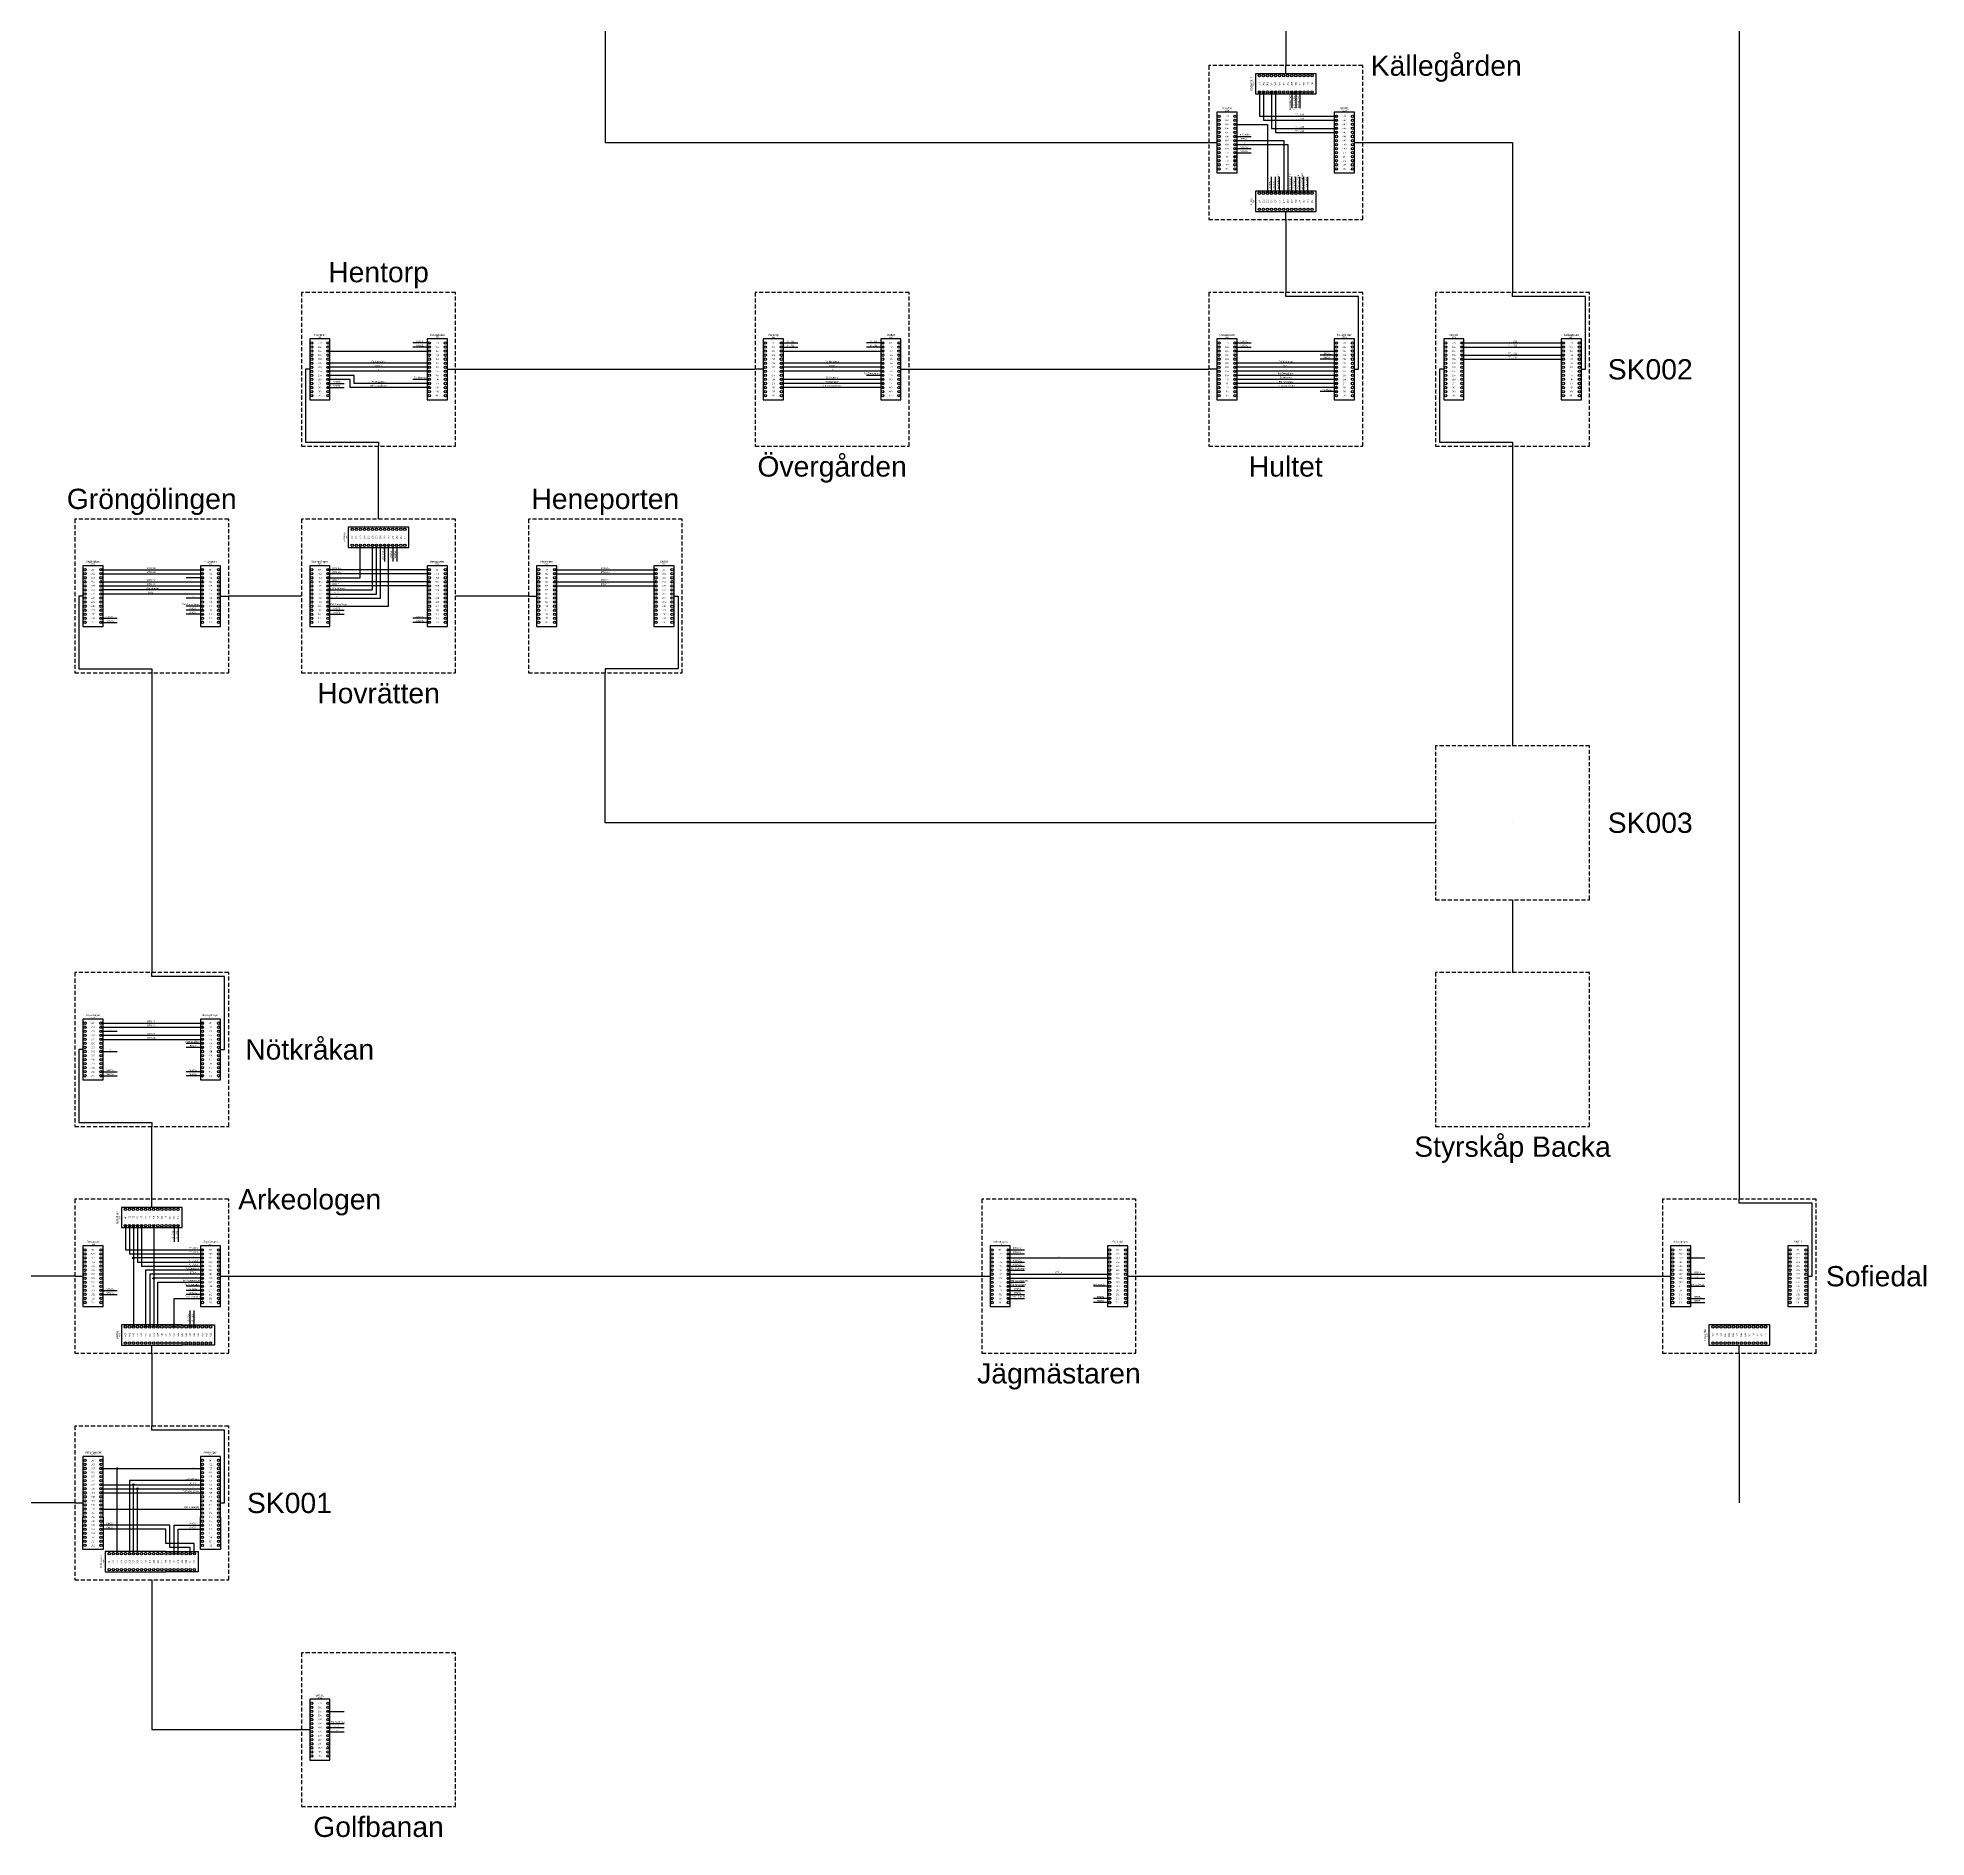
# Model space of a CAD drawing. Header units: millimetres. Extents: x -2095 to 4, y -833 to 1125.
# Drawn here: x -1761.9 to -1295.6, y -832.6 to -388.1 of the extents above; entities that cross this region are included whole.
import ezdxf
from ezdxf.enums import TextEntityAlignment as Align

# ---------------------------------------------------------------- set-up
doc = ezdxf.new("R2010")
doc.units = ezdxf.units.MM
doc.header["$MEASUREMENT"] = 0
doc.linetypes.add('DASHEDX2', pattern=[1.5, 1, -0.5])
for name, color, linetype in [('FEL', 1, 'Continuous'), ('FELSIGNAL KABEL', 1, 'Continuous'), ('Infotext', 7, 'Continuous'), ('kryss', 1, 'Continuous'), ('Linje', 7, 'Continuous'), ('MINUS', 7, 'Continuous'), ('Plint', 7, 'Continuous'), ('PLUS', 7, 'Continuous'), ('RTU+', 7, 'Continuous'), ('RTU211', 5, 'Continuous'), ('SENEA', 3, 'Continuous'), ('Station', 7, 'DASHEDX2')]:
    doc.layers.add(name, color=color, linetype=linetype)
doc.styles.add('plintnummer', font='iso.shx')
doc.styles.get("Standard").update_dxf_attribs({"font": 'arial.ttf'})

# ---------------------------------------------------------------- blocks, each defined once
blk = doc.blocks.new('stn4')
blk.add_lwpolyline([(-19, -19), (19, -19), (19, 19), (-19, 19)], close=True)
blk.add_attdef('STATIONSNAMN', text='', height=5).set_placement((0, -24), align=Align.MIDDLE_CENTER)
blk = doc.blocks.new('*U9')
for p, q in [((5, 15), (0, 15)), ((0, 15), (0, 0)), ((5, 0), (5, 15)), ((0, 0), (5, 0))]:
    blk.add_line(p, q)
for centre in [(0.5, 14), (4.5, 14), (0.5, 13), (0.5, 12), (0.5, 11), (0.5, 10), (4.5, 13), (4.5, 12), (4.5, 11), (4.5, 10), (0.5, 9), (0.5, 8), (0.5, 7), (0.5, 6), (0.5, 5), (4.5, 9), (4.5, 8), (4.5, 7), (4.5, 6), (4.5, 5), (0.5, 4), (0.5, 3), (0.5, 2), (0.5, 1), (4.5, 4), (4.5, 3), (4.5, 2), (4.5, 1)]:
    blk.add_circle(centre, 0.3)
at = {"lineweight": 5, "char_height": 0.4, "attachment_point": 5, "style": 'plintnummer'}
for s, insert in [('401', (2.5, 14)), ('404', (2.5, 11)), ('402', (2.5, 13)), ('403', (2.5, 12)), ('405', (2.5, 10)), ('408', (2.5, 7)), ('406', (2.5, 9)), ('407', (2.5, 8)), ('409', (2.5, 6)), ('410', (2.5, 5)), ('413', (2.5, 2)), ('414', (2.5, 1)), ('412', (2.5, 3)), ('411', (2.5, 4))]:
    blk.add_mtext_dynamic_manual_height_columns(s, width=1.4076, gutter_width=1, heights=[0], dxfattribs=dict(at, insert=insert))
for tag, height, p in [('KABELNUMMER', 0.3, (2.5, 15.4)), ('TILL', 0.5, (2.5, 16))]:
    blk.add_attdef(tag, text='', height=height).set_placement(p, align=Align.MIDDLE_CENTER)
blk = doc.blocks.new('*U4')
for p, q in [((5, 15), (0, 15)), ((0, 15), (0, 0)), ((5, 0), (5, 15)), ((0, 0), (5, 0))]:
    blk.add_line(p, q)
for centre in [(0.5, 14), (4.5, 14), (0.5, 13), (0.5, 12), (0.5, 11), (0.5, 10), (4.5, 13), (4.5, 12), (4.5, 11), (4.5, 10), (0.5, 9), (0.5, 8), (0.5, 7), (0.5, 6), (0.5, 5), (4.5, 9), (4.5, 8), (4.5, 7), (4.5, 6), (4.5, 5), (0.5, 4), (0.5, 3), (0.5, 2), (0.5, 1), (4.5, 4), (4.5, 3), (4.5, 2), (4.5, 1)]:
    blk.add_circle(centre, 0.3)
at = {"lineweight": 5, "char_height": 0.4, "attachment_point": 5, "style": 'plintnummer'}
for s, insert in [('101', (2.5, 14)), ('104', (2.5, 11)), ('103', (2.5, 12)), ('105', (2.5, 10)), ('102', (2.5, 13)), ('108', (2.5, 7)), ('106', (2.5, 9)), ('107', (2.5, 8)), ('109', (2.5, 6)), ('110', (2.5, 5)), ('114', (2.5, 1)), ('112', (2.5, 3)), ('113', (2.5, 2)), ('111', (2.5, 4))]:
    blk.add_mtext_dynamic_manual_height_columns(s, width=1.4076, gutter_width=1, heights=[0], dxfattribs=dict(at, insert=insert))
for tag, height, p in [('KABELNUMMER', 0.3, (2.5, 15.4)), ('TILL', 0.5, (2.5, 16))]:
    blk.add_attdef(tag, text='', height=height).set_placement(p, align=Align.MIDDLE_CENTER)
blk = doc.blocks.new('*U5')
for p, q in [((5, 15), (0, 15)), ((0, 15), (0, 0)), ((5, 0), (5, 15)), ((0, 0), (5, 0))]:
    blk.add_line(p, q)
for centre in [(0.5, 14), (4.5, 14), (0.5, 13), (0.5, 12), (0.5, 11), (0.5, 10), (4.5, 13), (4.5, 12), (4.5, 11), (4.5, 10), (0.5, 9), (0.5, 8), (0.5, 7), (0.5, 6), (0.5, 5), (4.5, 9), (4.5, 8), (4.5, 7), (4.5, 6), (4.5, 5), (0.5, 4), (0.5, 3), (0.5, 2), (0.5, 1), (4.5, 4), (4.5, 3), (4.5, 2), (4.5, 1)]:
    blk.add_circle(centre, 0.3)
at = {"lineweight": 5, "char_height": 0.4, "attachment_point": 5, "style": 'plintnummer'}
for s, insert in [('201', (2.5, 14)), ('204', (2.5, 11)), ('203', (2.5, 12)), ('205', (2.5, 10)), ('202', (2.5, 13)), ('208', (2.5, 7)), ('206', (2.5, 9)), ('207', (2.5, 8)), ('209', (2.5, 6)), ('210', (2.5, 5)), ('214', (2.5, 1)), ('212', (2.5, 3)), ('213', (2.5, 2)), ('211', (2.5, 4))]:
    blk.add_mtext_dynamic_manual_height_columns(s, width=1.4076, gutter_width=1, heights=[0], dxfattribs=dict(at, insert=insert))
for tag, height, p in [('KABELNUMMER', 0.3, (2.5, 15.4)), ('TILL', 0.5, (2.5, 16))]:
    blk.add_attdef(tag, text='', height=height).set_placement(p, align=Align.MIDDLE_CENTER)
blk = doc.blocks.new('*U8')
for p, q in [((5, 15), (0, 15)), ((0, 15), (0, 0)), ((5, 0), (5, 15)), ((0, 0), (5, 0))]:
    blk.add_line(p, q)
for centre in [(0.5, 14), (4.5, 14), (0.5, 13), (0.5, 12), (0.5, 11), (0.5, 10), (4.5, 13), (4.5, 12), (4.5, 11), (4.5, 10), (0.5, 9), (0.5, 8), (0.5, 7), (0.5, 6), (0.5, 5), (4.5, 9), (4.5, 8), (4.5, 7), (4.5, 6), (4.5, 5), (0.5, 4), (0.5, 3), (0.5, 2), (0.5, 1), (4.5, 4), (4.5, 3), (4.5, 2), (4.5, 1)]:
    blk.add_circle(centre, 0.3)
at = {"lineweight": 5, "char_height": 0.4, "attachment_point": 5, "style": 'plintnummer'}
for s, insert in [('301', (2.5, 14)), ('304', (2.5, 11)), ('302', (2.5, 13)), ('303', (2.5, 12)), ('305', (2.5, 10)), ('308', (2.5, 7)), ('309', (2.5, 6)), ('306', (2.5, 9)), ('307', (2.5, 8)), ('310', (2.5, 5)), ('314', (2.5, 1)), ('313', (2.5, 2)), ('312', (2.5, 3)), ('311', (2.5, 4))]:
    blk.add_mtext_dynamic_manual_height_columns(s, width=1.4076, gutter_width=1, heights=[0], dxfattribs=dict(at, insert=insert))
for tag, height, p in [('KABELNUMMER', 0.3, (2.5, 15.4)), ('TILL', 0.5, (2.5, 16))]:
    blk.add_attdef(tag, text='', height=height).set_placement(p, align=Align.MIDDLE_CENTER)
blk = doc.blocks.new('*U11')
for p, q in [((5, 15), (0, 15)), ((0, 15), (0, 0)), ((5, 0), (5, 15))]:
    blk.add_line(p, q)
blk.add_lwpolyline([(5, 0), (5, -8), (0, -8), (0, 0)])
for centre in [(0.5, 14), (4.5, 14), (0.5, 13), (0.5, 12), (0.5, 11), (0.5, 10), (4.5, 13), (4.5, 12), (4.5, 11), (4.5, 10), (0.5, 9), (0.5, 8), (0.5, 7), (0.5, 6), (0.5, 5), (4.5, 9), (4.5, 8), (4.5, 7), (4.5, 6), (4.5, 5), (0.5, 4), (0.5, 3), (0.5, 2), (0.5, 1), (0.5, 0), (4.5, 4), (4.5, 3), (4.5, 2), (4.5, 1), (4.5, 0), (0.5, -1), (0.5, -2), (0.5, -3), (0.5, -4), (4.5, -1), (4.5, -2), (4.5, -3), (4.5, -4), (0.5, -5), (0.5, -6), (0.5, -7), (4.5, -5), (4.5, -6), (4.5, -7)]:
    blk.add_circle(centre, 0.3)
at = {"lineweight": 5, "char_height": 0.4, "attachment_point": 5, "style": 'plintnummer'}
for s, insert in [('401', (2.5, 14)), ('404', (2.5, 11)), ('402', (2.5, 13)), ('403', (2.5, 12)), ('405', (2.5, 10)), ('408', (2.5, 7)), ('406', (2.5, 9)), ('407', (2.5, 8)), ('409', (2.5, 6)), ('410', (2.5, 5)), ('413', (2.5, 2)), ('414', (2.5, 1)), ('415', (2.5, 0)), ('412', (2.5, 3)), ('411', (2.5, 4)), ('416', (2.5, -1)), ('417', (2.5, -2)), ('418', (2.5, -3)), ('419', (2.5, -4)), ('420', (2.5, -5)), ('422', (2.5, -7)), ('421', (2.5, -6))]:
    blk.add_mtext_dynamic_manual_height_columns(s, width=1.4076, gutter_width=1, heights=[0], dxfattribs=dict(at, insert=insert))
for tag, height, p in [('KABELNUMMER', 0.3, (2.5, 15.4)), ('TILL', 0.5, (2.5, 16))]:
    blk.add_attdef(tag, text='', height=height).set_placement(p, align=Align.MIDDLE_CENTER)
blk = doc.blocks.new('bygel')
h = blk.add_hatch(color=256)
h.dxf.hatch_style = 1
h.paths.add_polyline_path([(0.2, 0, 1), (-0.2, 0, 1)])
blk.add_circle((0, 0), 0.2)
blk = doc.blocks.new('*U12')
for p, q in [((5, 15), (0, 15)), ((0, 15), (0, 0)), ((5, 0), (5, 15))]:
    blk.add_line(p, q)
blk.add_lwpolyline([(5, 0), (5, -8), (0, -8), (0, 0)])
for centre in [(0.5, 14), (4.5, 14), (0.5, 13), (0.5, 12), (0.5, 11), (0.5, 10), (4.5, 13), (4.5, 12), (4.5, 11), (4.5, 10), (0.5, 9), (0.5, 8), (0.5, 7), (0.5, 6), (0.5, 5), (4.5, 9), (4.5, 8), (4.5, 7), (4.5, 6), (4.5, 5), (0.5, 4), (0.5, 3), (0.5, 2), (0.5, 1), (0.5, 0), (4.5, 4), (4.5, 3), (4.5, 2), (4.5, 1), (4.5, 0), (0.5, -1), (0.5, -2), (0.5, -3), (0.5, -4), (4.5, -1), (4.5, -2), (4.5, -3), (4.5, -4), (0.5, -5), (0.5, -6), (0.5, -7), (4.5, -5), (4.5, -6), (4.5, -7)]:
    blk.add_circle(centre, 0.3)
at = {"lineweight": 5, "char_height": 0.4, "attachment_point": 5, "style": 'plintnummer'}
for s, insert in [('201', (2.5, 14)), ('204', (2.5, 11)), ('203', (2.5, 12)), ('205', (2.5, 10)), ('202', (2.5, 13)), ('208', (2.5, 7)), ('206', (2.5, 9)), ('207', (2.5, 8)), ('209', (2.5, 6)), ('210', (2.5, 5)), ('214', (2.5, 1)), ('215', (2.5, 0)), ('212', (2.5, 3)), ('213', (2.5, 2)), ('211', (2.5, 4)), ('216', (2.5, -1)), ('218', (2.5, -3)), ('219', (2.5, -4)), ('217', (2.5, -2)), ('220', (2.5, -5)), ('222', (2.5, -7)), ('221', (2.5, -6))]:
    blk.add_mtext_dynamic_manual_height_columns(s, width=1.4076, gutter_width=1, heights=[0], dxfattribs=dict(at, insert=insert))
for tag, height, p in [('KABELNUMMER', 0.3, (2.5, 15.4)), ('TILL', 0.5, (2.5, 16))]:
    blk.add_attdef(tag, text='', height=height).set_placement(p, align=Align.MIDDLE_CENTER)
blk = doc.blocks.new('*U10')
for p, q in [((5, 15), (0, 15)), ((0, 15), (0, 0)), ((5, 0), (5, 15))]:
    blk.add_line(p, q)
blk.add_lwpolyline([(5, 0), (5, -8), (0, -8), (0, 0)])
for centre in [(0.5, 14), (4.5, 14), (0.5, 13), (0.5, 12), (0.5, 11), (0.5, 10), (4.5, 13), (4.5, 12), (4.5, 11), (4.5, 10), (0.5, 9), (0.5, 8), (0.5, 7), (0.5, 6), (0.5, 5), (4.5, 9), (4.5, 8), (4.5, 7), (4.5, 6), (4.5, 5), (0.5, 4), (0.5, 3), (0.5, 2), (0.5, 1), (0.5, 0), (4.5, 4), (4.5, 3), (4.5, 2), (4.5, 1), (4.5, 0), (0.5, -1), (0.5, -2), (0.5, -3), (0.5, -4), (4.5, -1), (4.5, -2), (4.5, -3), (4.5, -4), (0.5, -5), (0.5, -6), (0.5, -7), (4.5, -5), (4.5, -6), (4.5, -7)]:
    blk.add_circle(centre, 0.3)
at = {"lineweight": 5, "char_height": 0.4, "attachment_point": 5, "style": 'plintnummer'}
for s, insert in [('301', (2.5, 14)), ('304', (2.5, 11)), ('302', (2.5, 13)), ('303', (2.5, 12)), ('305', (2.5, 10)), ('308', (2.5, 7)), ('309', (2.5, 6)), ('306', (2.5, 9)), ('307', (2.5, 8)), ('310', (2.5, 5)), ('314', (2.5, 1)), ('313', (2.5, 2)), ('315', (2.5, 0)), ('312', (2.5, 3)), ('311', (2.5, 4)), ('318', (2.5, -3)), ('316', (2.5, -1)), ('317', (2.5, -2)), ('319', (2.5, -4)), ('320', (2.5, -5)), ('322', (2.5, -7)), ('321', (2.5, -6))]:
    blk.add_mtext_dynamic_manual_height_columns(s, width=1.4076, gutter_width=1, heights=[0], dxfattribs=dict(at, insert=insert))
for tag, height, p in [('KABELNUMMER', 0.3, (2.5, 15.4)), ('TILL', 0.5, (2.5, 16))]:
    blk.add_attdef(tag, text='', height=height).set_placement(p, align=Align.MIDDLE_CENTER)
blk = doc.blocks.new('*U13')
for p, q in [((5, 15), (0, 15)), ((0, 15), (0, 0)), ((5, 0), (5, 15))]:
    blk.add_line(p, q)
blk.add_lwpolyline([(5, 0), (5, -8), (0, -8), (0, 0)])
for centre in [(0.5, 14), (4.5, 14), (0.5, 13), (0.5, 12), (0.5, 11), (0.5, 10), (4.5, 13), (4.5, 12), (4.5, 11), (4.5, 10), (0.5, 9), (0.5, 8), (0.5, 7), (0.5, 6), (0.5, 5), (4.5, 9), (4.5, 8), (4.5, 7), (4.5, 6), (4.5, 5), (0.5, 4), (0.5, 3), (0.5, 2), (0.5, 1), (0.5, 0), (4.5, 4), (4.5, 3), (4.5, 2), (4.5, 1), (4.5, 0), (0.5, -1), (0.5, -2), (0.5, -3), (0.5, -4), (4.5, -1), (4.5, -2), (4.5, -3), (4.5, -4), (0.5, -5), (0.5, -6), (0.5, -7), (4.5, -5), (4.5, -6), (4.5, -7)]:
    blk.add_circle(centre, 0.3)
at = {"lineweight": 5, "char_height": 0.4, "attachment_point": 5, "style": 'plintnummer'}
for s, insert in [('101', (2.5, 14)), ('104', (2.5, 11)), ('103', (2.5, 12)), ('105', (2.5, 10)), ('102', (2.5, 13)), ('108', (2.5, 7)), ('106', (2.5, 9)), ('107', (2.5, 8)), ('109', (2.5, 6)), ('110', (2.5, 5)), ('114', (2.5, 1)), ('115', (2.5, 0)), ('112', (2.5, 3)), ('113', (2.5, 2)), ('111', (2.5, 4)), ('115', (2.5, -1)), ('118', (2.5, -3)), ('119', (2.5, -4)), ('117', (2.5, -2)), ('120', (2.5, -5)), ('122', (2.5, -7)), ('121', (2.5, -6))]:
    blk.add_mtext_dynamic_manual_height_columns(s, width=1.4076, gutter_width=1, heights=[0], dxfattribs=dict(at, insert=insert))
for tag, height, p in [('KABELNUMMER', 0.3, (2.5, 15.4)), ('TILL', 0.5, (2.5, 16))]:
    blk.add_attdef(tag, text='', height=height).set_placement(p, align=Align.MIDDLE_CENTER)
blk = doc.blocks.new('kryss')
for points in [[(-0.35, -0.35), (0.35, 0.35)], [(0.35, -0.35), (-0.35, 0.35)]]:
    blk.add_lwpolyline(points)

msp = doc.modelspace()

# ---------------------------------------------------------------- linework, layer by layer
at = {"layer": 'FEL'}
for points in [[(-1452.24, -401.51), (-1452.24, -405.51)], [(-1451.24, -401.51), (-1451.24, -405.51)], [(-1450.24, -401.51), (-1450.24, -405.51)], [(-1466.24, -412.51), (-1462.24, -412.51)], [(-1455.24, -426.51), (-1455.24, -422.51)], [(-1452.24, -426.51), (-1452.24, -422.51)], [(-1451.24, -426.51), (-1451.24, -422.51)], [(-1450.24, -426.51), (-1450.24, -422.51)], [(-1449.24, -426.51), (-1449.24, -422.51)], [(-1448.24, -426.51), (-1448.24, -422.51)], [(-1665.24, -468.51), (-1690.24, -468.51)], [(-1553.24, -468.51), (-1578.24, -468.51)], [(-1441.24, -468.51), (-1466.24, -468.51)], [(-1665.24, -473.51), (-1683.74, -473.51), (-1683.74, -471.51), (-1690.24, -471.51)], [(-1665.24, -474.51), (-1684.74, -474.51), (-1684.74, -472.51), (-1690.24, -472.51)], [(-1665.24, -472.51), (-1669.24, -472.51)], [(-1553.24, -472.51), (-1578.24, -472.51)], [(-1553.24, -473.51), (-1578.24, -473.51)], [(-1553.24, -474.51), (-1578.24, -474.51)], [(-1553.24, -471.51), (-1557.24, -471.51)], [(-1441.24, -471.51), (-1466.24, -471.51)], [(-1441.24, -472.51), (-1466.24, -472.51)], [(-1441.24, -473.51), (-1466.24, -473.51)], [(-1441.24, -474.51), (-1466.24, -474.51)], [(-1441.24, -475.51), (-1445.24, -475.51)], [(-1690.24, -524.51), (-1679.24, -524.51), (-1679.24, -513.51)], [(-1690.24, -528.51), (-1675.24, -528.51), (-1675.24, -513.51)], [(-1676.24, -513.51), (-1676.24, -517.51)], [(-1721.24, -524.51), (-1746.24, -524.51)], [(-1721.24, -528.51), (-1725.24, -528.51)], [(-1721.24, -636.51), (-1725.24, -636.51)], [(-1721.24, -692.51), (-1735.24, -692.51), (-1735.24, -706.51)], [(-1522.24, -692.51), (-1518.24, -692.51)], [(-1732.24, -706.51), (-1732.24, -695.51), (-1721.24, -695.51)], [(-1721.24, -696.51), (-1725.24, -696.51)], [(-1522.24, -695.51), (-1518.24, -695.51)], [(-1522.24, -696.51), (-1518.24, -696.51)], [(-1497.24, -696.51), (-1501.24, -696.51)], [(-1354.24, -696.51), (-1350.24, -696.51)], [(-1728.24, -706.51), (-1728.24, -699.51), (-1721.24, -699.51)], [(-1522.24, -699.51), (-1518.24, -699.51)], [(-1721.24, -744.51), (-1739.24, -744.51), (-1739.24, -762.51)], [(-1746.24, -747.51), (-1721.24, -747.51)], [(-1746.24, -751.51), (-1721.24, -751.51)], [(-1690.24, -804.51), (-1686.24, -804.51)]]:
    msp.add_lwpolyline(points, dxfattribs=at)
at = {"layer": 'FELSIGNAL KABEL'}
for points in [[(-1490.74, -302.01), (-1453.74, -302.01), (-1453.74, -395.01)], [(-1621.74, -377.01), (-1621.74, -414.01), (-1472.74, -414.01)], [(-1453.74, -433.01), (-1453.74, -451.01), (-1453.74, -451.01)], [(-1658.74, -470.01), (-1584.74, -470.01)], [(-1546.74, -470.01), (-1472.74, -470.01)], [(-1677.74, -507.01), (-1677.74, -507.01), (-1677.74, -489.01)], [(-1696.74, -526.01), (-1714.74, -526.01)], [(-1733.74, -545.01), (-1733.74, -619.01)]]:
    msp.add_lwpolyline(points, dxfattribs=at)
at = {"layer": 'Linje'}
msp.add_lwpolyline([(-1490.74, -358.01), (-1463.74, -358.01, -0.5), (-1443.74, -358.01), (-1341.74, -358.01), (-1341.74, -675.01)], format="xyb", dxfattribs=at)
for points in [[(-1453.74, -397.01), (-1453.74, -395.01)], [(-1472.74, -414.01), (-1470.74, -414.01)], [(-1436.74, -414.01), (-1434.74, -414.01)], [(-1434.74, -414.01), (-1397.74, -414.01), (-1397.74, -451.01)], [(-1752.74, -694.01), (-1845.74, -694.01), (-1845.74, -433.01)], [(-1453.74, -433.01), (-1453.74, -431.01)], [(-1436.74, -470.01), (-1435.74, -470.01), (-1435.74, -452.01), (-1453.74, -452.01), (-1453.74, -451.01)], [(-1380.74, -470.01), (-1379.74, -470.01), (-1379.74, -452.01), (-1397.74, -452.01), (-1397.74, -451.01)], [(-1694.74, -470.01), (-1695.74, -470.01), (-1695.74, -488.01), (-1677.74, -488.01), (-1677.74, -489.01)], [(-1660.74, -470.01), (-1658.74, -470.01)], [(-1582.74, -470.01), (-1584.74, -470.01)], [(-1548.74, -470.01), (-1546.74, -470.01)], [(-1470.74, -470.01), (-1472.74, -470.01)], [(-1414.74, -470.01), (-1415.74, -470.01), (-1415.74, -488.01), (-1397.74, -488.01), (-1397.74, -489.01)], [(-1397.74, -489.01), (-1397.74, -563.01)], [(-1750.74, -526.01), (-1751.74, -526.01), (-1751.74, -544.01), (-1733.74, -544.01), (-1733.74, -545.01)], [(-1716.74, -526.01), (-1714.74, -526.01)], [(-1640.74, -526.01), (-1640.74, -526.01), (-1658.74, -526.01)], [(-1640.74, -526.01), (-1638.74, -526.01)], [(-1604.74, -526.01), (-1603.74, -526.01), (-1603.74, -544.01), (-1621.74, -544.01), (-1621.74, -545.01)], [(-1416.74, -582.01), (-1621.74, -582.01), (-1621.74, -545.01)], [(-1397.74, -601.01), (-1397.74, -619.01)], [(-1716.74, -638.01), (-1715.74, -638.01), (-1715.74, -620.01), (-1733.74, -620.01), (-1733.74, -619.01)], [(-1750.74, -638.01), (-1751.74, -638.01), (-1751.74, -656.01), (-1733.74, -656.01), (-1733.74, -657.01)], [(-1733.74, -675.01), (-1733.74, -657.01)], [(-1733.74, -677.01), (-1733.74, -675.01)], [(-1324.74, -694.01), (-1323.74, -694.01), (-1323.74, -676.01), (-1341.74, -676.01), (-1341.74, -675.01)], [(-1752.74, -694.01), (-1750.74, -694.01)], [(-1716.74, -694.01), (-1714.74, -694.01)], [(-1714.74, -694.01), (-1528.74, -694.01)], [(-1528.74, -694.01), (-1526.74, -694.01)], [(-1492.74, -694.01), (-1490.74, -694.01)], [(-1490.74, -694.01), (-1360.74, -694.01)], [(-1360.74, -694.01), (-1358.74, -694.01)], [(-1733.74, -713.01), (-1733.74, -711.01)], [(-1733.74, -713.01), (-1733.74, -731.01)], [(-1341.74, -713.01), (-1341.74, -711.01)], [(-1341.74, -713.01), (-1341.74, -750.01)], [(-1716.74, -750.01), (-1715.74, -750.01), (-1715.74, -732.01), (-1733.74, -732.01), (-1733.74, -731.01)], [(-1752.74, -750.01), (-1770.74, -750.01)], [(-1752.74, -750.01), (-1750.74, -750.01)], [(-1733.74, -769.01), (-1733.74, -806.01), (-1696.74, -806.01)], [(-1696.74, -806.01), (-1694.74, -806.01)]]:
    msp.add_lwpolyline(points, dxfattribs=at)
for points in [[(-1621.74, -414.01), (-1621.74, -414.01)], [(-1509.74, -470.01), (-1509.74, -470.01)], [(-1509.74, -470.01), (-1509.74, -470.01)], [(-1397.74, -582.01), (-1397.74, -582.01)]]:
    msp.add_lwpolyline(points, close=True, dxfattribs=at)
at = {"layer": 'MINUS'}
for points in [[(-1466.24, -409.51), (-1458.24, -409.51), (-1458.24, -426.51)], [(-1690.24, -465.51), (-1665.24, -465.51)], [(-1578.24, -465.51), (-1553.24, -465.51)], [(-1466.24, -465.51), (-1441.24, -465.51)], [(-1690.24, -521.51), (-1682.24, -521.51), (-1682.24, -513.51)], [(-1721.24, -521.51), (-1725.24, -521.51)], [(-1746.24, -633.51), (-1742.24, -633.51)], [(-1738.24, -681.51), (-1738.24, -706.51)], [(-1721.24, -689.51), (-1738.24, -689.51)], [(-1522.24, -689.51), (-1497.23, -689.51)], [(-1354.24, -689.51), (-1350.24, -689.51)], [(-1746.24, -741.51), (-1721.24, -741.51)], [(-1742.24, -762.51), (-1742.24, -741.51)], [(-1690.24, -801.51), (-1686.24, -801.51)]]:
    msp.add_lwpolyline(points, dxfattribs=at)
at = {"layer": 'PLUS'}
for points in [[(-1466.24, -414.51), (-1453.24, -414.51), (-1453.24, -426.51)], [(-1665.24, -470.51), (-1690.24, -470.51)], [(-1553.24, -470.51), (-1578.24, -470.51)], [(-1441.24, -470.51), (-1466.24, -470.51)], [(-1690.24, -526.51), (-1677.24, -526.51), (-1677.24, -513.51)], [(-1721.24, -526.51), (-1725.24, -526.51)], [(-1746.24, -638.51), (-1742.24, -638.51)], [(-1733.24, -681.51), (-1733.24, -706.51)], [(-1721.24, -694.51), (-1733.24, -694.51)], [(-1522.24, -694.51), (-1497.23, -694.51)], [(-1354.24, -694.51), (-1350.24, -694.51)], [(-1746.24, -746.51), (-1721.24, -746.51)], [(-1737.24, -762.51), (-1737.24, -746.51)], [(-1690.24, -806.51), (-1686.24, -806.51)]]:
    msp.add_lwpolyline(points, dxfattribs=at)
at = {"layer": 'RTU+'}
for points in [[(-1466.24, -413.51), (-1454.24, -413.51), (-1454.24, -426.51)], [(-1665.24, -469.51), (-1690.24, -469.51)], [(-1553.24, -469.51), (-1578.24, -469.51)], [(-1441.24, -469.51), (-1466.24, -469.51)], [(-1690.24, -525.51), (-1678.24, -525.51), (-1678.24, -513.51)], [(-1721.24, -525.51), (-1746.24, -525.51)], [(-1721.24, -637.51), (-1725.24, -637.51)], [(-1721.24, -693.51), (-1734.24, -693.51), (-1734.24, -706.51)], [(-1522.24, -693.51), (-1497.23, -693.51)], [(-1354.24, -693.51), (-1350.24, -693.51)], [(-1746.24, -745.51), (-1721.24, -745.51)], [(-1738.24, -762.51), (-1738.24, -745.51)], [(-1690.24, -805.51), (-1686.24, -805.51)]]:
    msp.add_lwpolyline(points, dxfattribs=at)
at = {"layer": 'RTU211'}
for points in [[(-1460.24, -401.51), (-1460.24, -407.51), (-1441.24, -407.51)], [(-1459.24, -401.51), (-1459.24, -408.51), (-1441.24, -408.51)], [(-1457.24, -401.51), (-1457.24, -410.51), (-1441.24, -410.51)], [(-1456.24, -401.51), (-1456.24, -411.51), (-1441.24, -411.51)], [(-1410.24, -463.51), (-1385.23, -463.51)], [(-1410.24, -464.51), (-1385.23, -464.51)], [(-1410.24, -466.51), (-1385.23, -466.51)], [(-1410.24, -467.51), (-1385.23, -467.51)], [(-1746.24, -519.51), (-1721.24, -519.51)], [(-1746.24, -520.51), (-1721.24, -520.51)], [(-1665.24, -519.51), (-1690.24, -519.51)], [(-1665.24, -520.51), (-1690.24, -520.51)], [(-1634.24, -519.51), (-1609.23, -519.51)], [(-1634.24, -520.51), (-1609.23, -520.51)], [(-1746.24, -522.51), (-1721.24, -522.51)], [(-1746.24, -523.51), (-1721.24, -523.51)], [(-1665.24, -522.51), (-1690.24, -522.51)], [(-1665.24, -523.51), (-1690.24, -523.51)], [(-1634.24, -522.51), (-1609.23, -522.51)], [(-1634.24, -523.51), (-1609.23, -523.51)], [(-1746.24, -631.51), (-1721.24, -631.51)], [(-1746.24, -632.51), (-1721.24, -632.51)], [(-1746.24, -634.51), (-1721.24, -634.51)], [(-1746.24, -635.51), (-1721.24, -635.51)], [(-1740.24, -681.51), (-1740.24, -687.51), (-1721.24, -687.51)], [(-1739.24, -681.51), (-1739.24, -688.51), (-1721.24, -688.51)], [(-1737.24, -681.51), (-1737.24, -690.51), (-1721.24, -690.51)], [(-1736.24, -681.51), (-1736.24, -691.51), (-1721.24, -691.51)], [(-1522.24, -687.51), (-1518.24, -687.51)], [(-1522.24, -688.51), (-1518.24, -688.51)], [(-1522.24, -690.51), (-1518.24, -690.51)], [(-1522.24, -691.51), (-1518.24, -691.51)]]:
    msp.add_lwpolyline(points, dxfattribs=at)
at = {"layer": 'SENEA'}
for points in [[(-1466.24, -415.51), (-1462.24, -415.51)], [(-1466.24, -416.51), (-1462.24, -416.51)], [(-1457.24, -426.51), (-1457.24, -422.51)], [(-1456.24, -426.51), (-1456.24, -422.51)], [(-1665.24, -463.51), (-1669.24, -463.51)], [(-1665.24, -464.51), (-1669.24, -464.51)], [(-1578.24, -463.51), (-1574.24, -463.51)], [(-1578.24, -464.51), (-1574.24, -464.51)], [(-1553.24, -463.51), (-1557.24, -463.51)], [(-1553.24, -464.51), (-1557.24, -464.51)], [(-1466.24, -463.51), (-1462.24, -463.51)], [(-1466.24, -464.51), (-1462.24, -464.51)], [(-1441.24, -466.51), (-1445.24, -466.51)], [(-1441.24, -467.51), (-1445.24, -467.51)], [(-1690.24, -473.51), (-1686.24, -473.51)], [(-1690.24, -474.51), (-1686.24, -474.51)], [(-1674.24, -513.51), (-1674.24, -517.51)], [(-1673.24, -513.51), (-1673.24, -517.51)], [(-1746.24, -531.51), (-1742.24, -531.51)], [(-1721.24, -529.51), (-1725.24, -529.51)], [(-1721.24, -530.51), (-1725.24, -530.51)], [(-1690.24, -529.51), (-1686.24, -529.51)], [(-1690.24, -530.51), (-1686.24, -530.51)], [(-1665.24, -531.51), (-1669.24, -531.51)], [(-1746.24, -532.51), (-1742.24, -532.51)], [(-1665.24, -532.51), (-1669.24, -532.51)], [(-1746.24, -643.51), (-1742.24, -643.51)], [(-1746.24, -644.51), (-1742.24, -644.51)], [(-1721.24, -643.51), (-1725.24, -643.51)], [(-1721.24, -644.51), (-1725.24, -644.51)], [(-1728.24, -681.51), (-1728.24, -685.51)], [(-1727.24, -681.51), (-1727.24, -685.51)], [(-1746.24, -697.51), (-1742.24, -697.51)], [(-1746.24, -698.51), (-1742.24, -698.51)], [(-1721.24, -697.51), (-1725.24, -697.51)], [(-1721.24, -698.51), (-1725.24, -698.51)], [(-1522.24, -697.51), (-1518.24, -697.51)], [(-1522.24, -698.51), (-1518.24, -698.51)], [(-1724.24, -706.51), (-1724.24, -702.51)], [(-1723.24, -706.51), (-1723.24, -702.51)], [(-1497.24, -699.51), (-1501.24, -699.51)], [(-1497.24, -700.51), (-1501.24, -700.51)], [(-1354.24, -699.51), (-1350.24, -699.51)], [(-1354.24, -700.51), (-1350.24, -700.51)], [(-1724.24, -762.51), (-1724.24, -761.51), (-1724.24, -761.01), (-1729.24, -761.01), (-1729.24, -755.51), (-1746.24, -755.51)], [(-1723.24, -762.51), (-1723.24, -760.01), (-1730.24, -760.01), (-1730.24, -756.51), (-1746.24, -756.51)], [(-1728.24, -762.51), (-1728.24, -755.51), (-1721.24, -755.51)], [(-1727.24, -762.51), (-1727.24, -756.51), (-1721.24, -756.51)]]:
    msp.add_lwpolyline(points, dxfattribs=at)

# ---------------------------------------------------------------- block references
at = {"layer": 'kryss'}
for p in [(-1466.24, -417.51), (-1466.24, -418.51)]:
    msp.add_blockref('kryss', p, dxfattribs=at)
at = {"layer": 'MINUS'}
for p in [(-1738.24, -689.51), (-1742.24, -741.51)]:
    msp.add_blockref('bygel', p, dxfattribs=at)
at = {"layer": 'Plint', "rotation": 90.00000000000001}
for name, p, values in [('*U8', (-1446.24, -402.01), {'TILL': 'Södermalm', 'KABELNUMMER': 'S187'}), ('*U5', (-1446.24, -431.01), {'TILL': 'Hultet', 'KABELNUMMER': 'S66'}), ('*U5', (-1670.24, -514.01), {'TILL': 'Hentorp', 'KABELNUMMER': 'S402'}), ('*U4', (-1726.24, -682.01), {'TILL': 'Nötkråkan', 'KABELNUMMER': 'S76'}), ('*U11', (-1726.24, -711.01), {'TILL': 'SK001', 'KABELNUMMER': 'S468'}), ('*U4', (-1334.24, -711.01), {'TILL': 'För ände', 'KABELNUMMER': 'S177'}), ('*U12', (-1730.24, -767.01), {'TILL': 'Golfbanan', 'KABELNUMMER': 'S468'})]:
    msp.add_blockref(name, p, dxfattribs=at).add_auto_attribs(values)
at = {"layer": 'Plint'}
for name, p, values in [('*U4', (-1470.74, -421.51), {'TILL': 'Spaden', 'KABELNUMMER': 'S506'}), ('*U9', (-1441.74, -421.51), {'TILL': 'SK002', 'KABELNUMMER': 'S234'}), ('*U5', (-1694.74, -477.51), {'TILL': 'Hovrätten', 'KABELNUMMER': 'S76'}), ('*U4', (-1665.74, -477.51), {'TILL': 'Övregården', 'KABELNUMMER': 'S66'}), ('*U5', (-1582.74, -477.51), {'TILL': 'Hentorp', 'KABELNUMMER': 'S66'}), ('*U4', (-1553.74, -477.51), {'TILL': 'Hultet', 'KABELNUMMER': 'S362'}), ('*U4', (-1470.74, -477.51), {'TILL': 'Övregården', 'KABELNUMMER': 'S66'}), ('*U5', (-1441.74, -477.51), {'TILL': 'Källegården', 'KABELNUMMER': 'S334'}), ('*U5', (-1414.74, -477.51), {'TILL': 'SK003', 'KABELNUMMER': 'S234'}), ('*U4', (-1385.74, -477.51), {'TILL': 'Källegården', 'KABELNUMMER': 'S234'}), ('*U5', (-1750.74, -533.51), {'TILL': 'Nötkråkan', 'KABELNUMMER': 'S478'}), ('*U4', (-1721.74, -533.51), {'TILL': 'Hovrätten', 'KABELNUMMER': 'S76'}), ('*U4', (-1694.74, -533.51), {'TILL': 'Gröngölingen', 'KABELNUMMER': 'S76'}), ('*U8', (-1665.74, -533.51), {'TILL': 'Heneporten', 'KABELNUMMER': 'S484'}), ('*U4', (-1638.74, -533.51), {'TILL': 'Hovrätten', 'KABELNUMMER': 'S484'}), ('*U5', (-1609.74, -533.51), {'TILL': 'SK003', 'KABELNUMMER': 'S491'}), ('*U5', (-1750.74, -645.51), {'TILL': 'Arkeologen', 'KABELNUMMER': 'S579'}), ('*U4', (-1721.74, -645.51), {'TILL': 'Gröngölingen', 'KABELNUMMER': 'S478'}), ('*U8', (-1750.74, -701.51), {'TILL': 'Stommen', 'KABELNUMMER': 'S449'}), ('*U5', (-1721.74, -701.51), {'TILL': 'Jägmästaren', 'KABELNUMMER': 'S451'}), ('*U4', (-1526.74, -701.51), {'TILL': 'Arkeologen', 'KABELNUMMER': 'S76'}), ('*U5', (-1497.74, -701.51), {'TILL': 'Sofiedal', 'KABELNUMMER': 'S177'}), ('*U8', (-1358.74, -701.51), {'TILL': 'Arkeologen', 'KABELNUMMER': 'S76'}), ('*U5', (-1329.74, -701.51), {'TILL': 'SK019', 'KABELNUMMER': 'S681'}), ('*U10', (-1750.74, -753.51), {'TILL': 'Vattenpasset', 'KABELNUMMER': 'S512'}), ('*U13', (-1721.74, -753.51), {'TILL': 'Arkeologen', 'KABELNUMMER': 'S468'}), ('*U5', (-1694.74, -813.51), {'TILL': 'SK001', 'KABELNUMMER': 'S468'})]:
    msp.add_blockref(name, p, dxfattribs=at).add_auto_attribs(values)
at = {"layer": 'PLUS'}
for p in [(-1733.24, -694.51), (-1737.24, -746.51)]:
    msp.add_blockref('bygel', p, dxfattribs=at)
at = {"layer": 'RTU+'}
msp.add_blockref('bygel', (-1738.24, -745.51), dxfattribs=at)
at = {"layer": 'Station'}
ref = msp.add_blockref('stn4', (-1453.74, -414.01), dxfattribs=at)
ref.add_attrib('STATIONSNAMN', 'Källegården', dxfattribs={"layer": '0', "height": 5}).set_placement((-1414.1, -395.01), align=Align.MIDDLE_CENTER)
ref = msp.add_blockref('stn4', (-1677.74, -470.01), dxfattribs=at)
ref.add_attrib('STATIONSNAMN', 'Hentorp', dxfattribs={"layer": '0', "height": 5}).set_placement((-1677.74, -446.01), align=Align.MIDDLE_CENTER)
for p, values in [((-1565.74, -470.01), {'STATIONSNAMN': 'Övergården'}), ((-1453.74, -470.01), {'STATIONSNAMN': 'Hultet'}), ((-1677.74, -526.01), {'STATIONSNAMN': 'Hovrätten'}), ((-1397.74, -638.01), {'STATIONSNAMN': 'Styrskåp Backa'}), ((-1509.74, -694.01), {'STATIONSNAMN': 'Jägmästaren'}), ((-1677.74, -806.01), {'STATIONSNAMN': 'Golfbanan'})]:
    msp.add_blockref('stn4', p, dxfattribs=at).add_auto_attribs(values)
ref = msp.add_blockref('stn4', (-1397.74, -470.01), dxfattribs=at)
ref.add_attrib('STATIONSNAMN', 'SK002', dxfattribs={"layer": '0', "height": 5}).set_placement((-1363.74, -470.01), align=Align.MIDDLE_CENTER)
ref = msp.add_blockref('stn4', (-1733.74, -526.01), dxfattribs=at)
ref.add_attrib('STATIONSNAMN', 'Gröngölingen', dxfattribs={"layer": '0', "height": 5}).set_placement((-1733.74, -502.01), align=Align.MIDDLE_CENTER)
ref = msp.add_blockref('stn4', (-1621.74, -526.01), dxfattribs=at)
ref.add_attrib('STATIONSNAMN', 'Heneporten', dxfattribs={"layer": '0', "height": 5}).set_placement((-1621.74, -502.01), align=Align.MIDDLE_CENTER)
ref = msp.add_blockref('stn4', (-1397.74, -582.01), dxfattribs=at)
ref.add_attrib('STATIONSNAMN', 'SK003', dxfattribs={"layer": '0', "height": 5}).set_placement((-1363.74, -582.01), align=Align.MIDDLE_CENTER)
ref = msp.add_blockref('stn4', (-1733.74, -638.01), dxfattribs=at)
ref.add_attrib('STATIONSNAMN', 'Nötkråkan', dxfattribs={"layer": '0', "height": 5}).set_placement((-1694.74, -638.01), align=Align.MIDDLE_CENTER)
ref = msp.add_blockref('stn4', (-1733.74, -694.01), dxfattribs=at)
ref.add_attrib('STATIONSNAMN', 'Arkeologen', dxfattribs={"layer": '0', "height": 5}).set_placement((-1694.74, -675.01), align=Align.MIDDLE_CENTER)
ref = msp.add_blockref('stn4', (-1341.74, -694.01), dxfattribs=at)
ref.add_attrib('STATIONSNAMN', 'Sofiedal', dxfattribs={"layer": '0', "height": 5}).set_placement((-1307.74, -694.01), align=Align.MIDDLE_CENTER)
ref = msp.add_blockref('stn4', (-1733.74, -750.01), dxfattribs=at)
ref.add_attrib('STATIONSNAMN', 'SK001', dxfattribs={"layer": '0', "height": 5}).set_placement((-1699.74, -750.01), align=Align.MIDDLE_CENTER)

# ---------------------------------------------------------------- texts
at = {"layer": 'Infotext', "char_height": 0.4, "attachment_point": 5, "rotation": 90}
for s, width, insert in [('Fel Södermalm', 3.887, (-1452.64, -404.01)), ('Fel Sturegatan', 3.887, (-1451.64, -404.01)), ('Fel Lejonet', 3.887, (-1450.64, -404.01)), ('SHDSL', 3.887, (-1457.64, -424.26)), ('SHDSL', 3.887, (-1456.64, -424.26)), ('Fel Nötkråkan', 3.887, (-1455.64, -423.66)), ('Fel Övregården', 3.887, (-1452.64, -423.66)), ('Fel Hentorp', 3.887, (-1451.64, -423.66)), ('Fel Hovrätten', 3.887, (-1450.64, -423.66)), ('Fel Gröngölingen', 6.9002, (-1449.64, -423.66)), ('Fel Hultet', 3.887, (-1448.64, -423.66)), ('Fel Hovrätten', 3.887, (-1676.64, -515.76)), ('SHDSL', 3.887, (-1674.64, -515.76)), ('SHDSL', 3.887, (-1673.64, -515.76)), ('SHDSL', 3.887, (-1728.64, -683.76)), ('SHDSL', 3.887, (-1727.64, -683.76)), ('SHDSL', 3.887, (-1724.64, -704.26)), ('SHDSL', 3.887, (-1723.64, -704.26))]:
    msp.add_mtext_dynamic_manual_height_columns(s, width=width, gutter_width=1, heights=[0], dxfattribs=dict(at, insert=insert))
at = {"layer": 'Infotext', "char_height": 0.4, "attachment_point": 5}
for s, width, insert in [('-', 3.887, (-1463.99, -409.11)), ('RTU 211', 6.0495, (-1450.33, -407.11)), ('RTU 211', 6.0495, (-1450.33, -408.11)), ('RTU 211', 6.0495, (-1450.33, -410.11)), ('Fel Spaden', 3.887, (-1463.99, -412.11)), ('SHDSL', 3.887, (-1463.99, -415.11)), ('RTU +', 3.887, (-1463.99, -413.11)), ('+', 3.887, (-1463.99, -414.11)), ('RTU 211', 6.0495, (-1450.33, -411.11)), ('SHDSL', 3.887, (-1463.99, -416.11)), ('-', 3.887, (-1677.74, -465.11)), ('SHDSL', 3.887, (-1667.49, -463.11)), ('SHDSL', 3.887, (-1667.49, -464.11)), ('SHDSL', 3.887, (-1575.99, -463.11)), ('SHDSL', 3.887, (-1575.99, -464.11)), ('-', 3.887, (-1565.74, -465.11)), ('SHDSL', 3.887, (-1555.49, -463.11)), ('SHDSL', 3.887, (-1555.49, -464.11)), ('SHDSL', 3.887, (-1463.99, -463.11)), ('SHDSL', 3.887, (-1463.99, -464.11)), ('-', 3.887, (-1453.74, -465.11)), ('SHDSL', 3.887, (-1443.49, -466.11)), ('RTU 211', 3.887, (-1397.74, -463.11)), ('RTU 211', 3.887, (-1397.74, -464.11)), ('RTU 211', 3.887, (-1397.74, -466.11)), ('Fel Nötkråkan', 3.887, (-1677.74, -468.11)), ('RTU +', 3.887, (-1677.74, -469.11)), ('+', 3.887, (-1677.74, -470.11)), ('Fel Nötkråkan', 3.887, (-1565.74, -468.11)), ('RTU +', 3.887, (-1565.74, -469.11)), ('+', 3.887, (-1565.74, -470.11)), ('Fel Övregården', 3.887, (-1556.01, -471.11)), ('Fel Övregården', 3.887, (-1453.74, -471.11)), ('Fel Nötkråkan', 3.887, (-1453.74, -468.11)), ('RTU +', 3.887, (-1453.74, -469.11)), ('+', 3.887, (-1453.74, -470.11)), ('SHDSL', 3.887, (-1443.49, -467.11)), ('RTU 211', 3.887, (-1397.74, -467.11)), ('SHDSL', 3.887, (-1687.99, -473.11)), ('SHDSL', 3.887, (-1687.99, -474.11)), ('Fel Gröngölingen', 8.7287, (-1677.74, -474.11)), ('Fel Hovrätten', 3.887, (-1677.74, -473.11)), ('Fel Hentorp', 3.887, (-1667.49, -472.11)), ('Fel Gröngölingen', 8.7287, (-1565.74, -474.11)), ('Fel Hovrätten', 3.887, (-1565.74, -473.11)), ('Fel Hentorp', 3.887, (-1565.74, -472.11)), ('Fel Gröngölingen', 8.7287, (-1453.74, -474.11)), ('Fel Hovrätten', 3.887, (-1453.74, -473.11)), ('Fel Hentorp', 3.887, (-1453.74, -472.11)), ('Fel Hultet', 3.887, (-1443.49, -475.11)), ('RTU 211', 3.887, (-1733.74, -519.11)), ('RTU 211', 3.887, (-1733.74, -520.11)), ('RTU 211', 3.887, (-1733.74, -522.11)), ('-', 3.887, (-1723.49, -521.11)), ('RTU 211', 3.887, (-1687.99, -519.11)), ('RTU 211', 3.887, (-1687.99, -520.11)), ('RTU 211', 3.887, (-1687.99, -522.11)), ('-', 3.887, (-1687.99, -521.11)), ('RTU 211', 3.887, (-1621.74, -519.11)), ('RTU 211', 3.887, (-1621.74, -520.11)), ('RTU 211', 3.887, (-1621.74, -522.11)), ('Fel Nötkråkan', 3.887, (-1733.74, -524.11)), ('RTU 211', 3.887, (-1733.74, -523.11)), ('RTU +', 3.887, (-1733.74, -525.11)), ('+', 3.887, (-1723.49, -526.11)), ('Fel Nötkråkan', 3.887, (-1687.83, -524.11)), ('RTU 211', 3.887, (-1687.99, -523.11)), ('RTU +', 3.887, (-1687.99, -525.11)), ('+', 3.887, (-1687.99, -526.11)), ('RTU 211', 3.887, (-1621.74, -523.11)), ('SHDSL', 3.887, (-1743.99, -531.11)), ('Fel Gröngölingen', 9.0197, (-1723.98, -528.11)), ('SHDSL', 3.887, (-1723.49, -529.11)), ('SHDSL', 3.887, (-1723.49, -530.11)), ('Fel Gröngölingen', 5.6999, (-1687.43, -528.11)), ('SHDSL', 3.887, (-1687.99, -529.11)), ('SHDSL', 3.887, (-1687.99, -530.11)), ('SHDSL', 3.887, (-1667.49, -531.11)), ('SHDSL', 3.887, (-1743.99, -532.11)), ('SHDSL', 3.887, (-1667.49, -532.11)), ('-', 3.887, (-1743.99, -633.11)), ('RTU 211', 3.887, (-1733.74, -631.11)), ('RTU 211', 3.887, (-1733.74, -632.11)), ('RTU 211', 3.887, (-1733.74, -634.11)), ('+', 3.887, (-1743.99, -638.11)), ('RTU 211', 3.887, (-1733.74, -635.11)), ('Fel Nötkråkan', 3.887, (-1723.66, -636.11)), ('RTU +', 3.887, (-1723.49, -637.11)), ('SHDSL', 3.887, (-1743.99, -643.11)), ('SHDSL', 3.887, (-1723.49, -643.11)), ('SHDSL', 3.887, (-1743.99, -644.11)), ('SHDSL', 3.887, (-1723.49, -644.11)), ('RTU 211', 3.887, (-1723.49, -687.11)), ('RTU 211', 3.887, (-1723.49, -688.11)), ('RTU 211', 3.887, (-1723.49, -690.11)), ('-', 3.887, (-1723.49, -689.11)), ('RTU 211', 3.887, (-1519.99, -687.11)), ('RTU 211', 3.887, (-1519.99, -688.11)), ('RTU 211', 3.887, (-1519.99, -690.11)), ('-', 3.887, (-1509.74, -689.11)), ('-', 3.887, (-1351.99, -689.11)), ('Fel Golfbanan', 3.887, (-1723.69, -692.11)), ('RTU 211', 3.887, (-1723.49, -691.11)), ('RTU +', 3.887, (-1723.49, -693.11)), ('+', 3.887, (-1723.49, -694.11)), ('Fel Golfbanan', 3.887, (-1519.79, -692.11)), ('RTU 211', 3.887, (-1519.99, -691.11)), ('RTU +', 3.887, (-1509.74, -693.11)), ('+', 3.887, (-1509.74, -694.11)), ('RTU +', 3.887, (-1351.99, -693.11)), ('+', 3.887, (-1351.99, -694.11)), ('SHDSL', 3.887, (-1743.99, -697.11)), ('SHDSL', 3.887, (-1743.99, -698.11)), ('Fel Vattenpasset', 6.2933, (-1723.97, -695.11)), ('Fel Arkeologen', 3.887, (-1723.79, -696.11)), ('Fel S. Simsjön', 3.887, (-1723.79, -699.11)), ('SHDSL', 3.887, (-1723.49, -697.11)), ('SHDSL', 3.887, (-1723.49, -698.11)), ('Fel Vattenpasset', 6.2933, (-1519.5, -695.11)), ('Fel Arkeologen', 3.887, (-1519.69, -696.11)), ('Fel S. Simsjön', 3.887, (-1519.69, -699.11)), ('SHDSL', 3.887, (-1519.99, -697.11)), ('SHDSL', 3.887, (-1519.99, -698.11)), ('Fel Sofiedal', 3.887, (-1499.79, -696.11)), ('SHDSL', 3.887, (-1499.49, -699.11)), ('Fel Sofiedal', 3.887, (-1352.08, -696.11)), ('SHDSL', 3.887, (-1351.99, -699.11)), ('SHDSL', 3.887, (-1499.49, -700.11)), ('SHDSL', 3.887, (-1351.99, -700.11)), ('-', 3.887, (-1723.49, -741.11)), ('Fel Golfbanan', 3.887, (-1723.68, -744.11)), ('RTU +', 3.887, (-1723.49, -745.11)), ('+', 3.887, (-1723.49, -746.11)), ('Fel Vattenpasset', 6.241, (-1724.01, -747.11)), ('SHDSL', 3.887, (-1743.99, -755.11)), ('Fel S. Simsjön', 3.887, (-1723.82, -751.11)), ('SHDSL', 3.887, (-1723.49, -755.11)), ('SHDSL', 3.887, (-1743.99, -756.11)), ('SHDSL', 3.887, (-1723.49, -756.11)), ('-', 3.887, (-1687.99, -801.11)), ('Fel Golfbanan', 3.887, (-1687.73, -804.11)), ('RTU +', 3.887, (-1687.99, -805.11)), ('+', 3.887, (-1687.99, -806.11))]:
    msp.add_mtext_dynamic_manual_height_columns(s, width=width, gutter_width=1, heights=[0], dxfattribs=dict(at, insert=insert))

doc.saveas('drawing.dxf')
